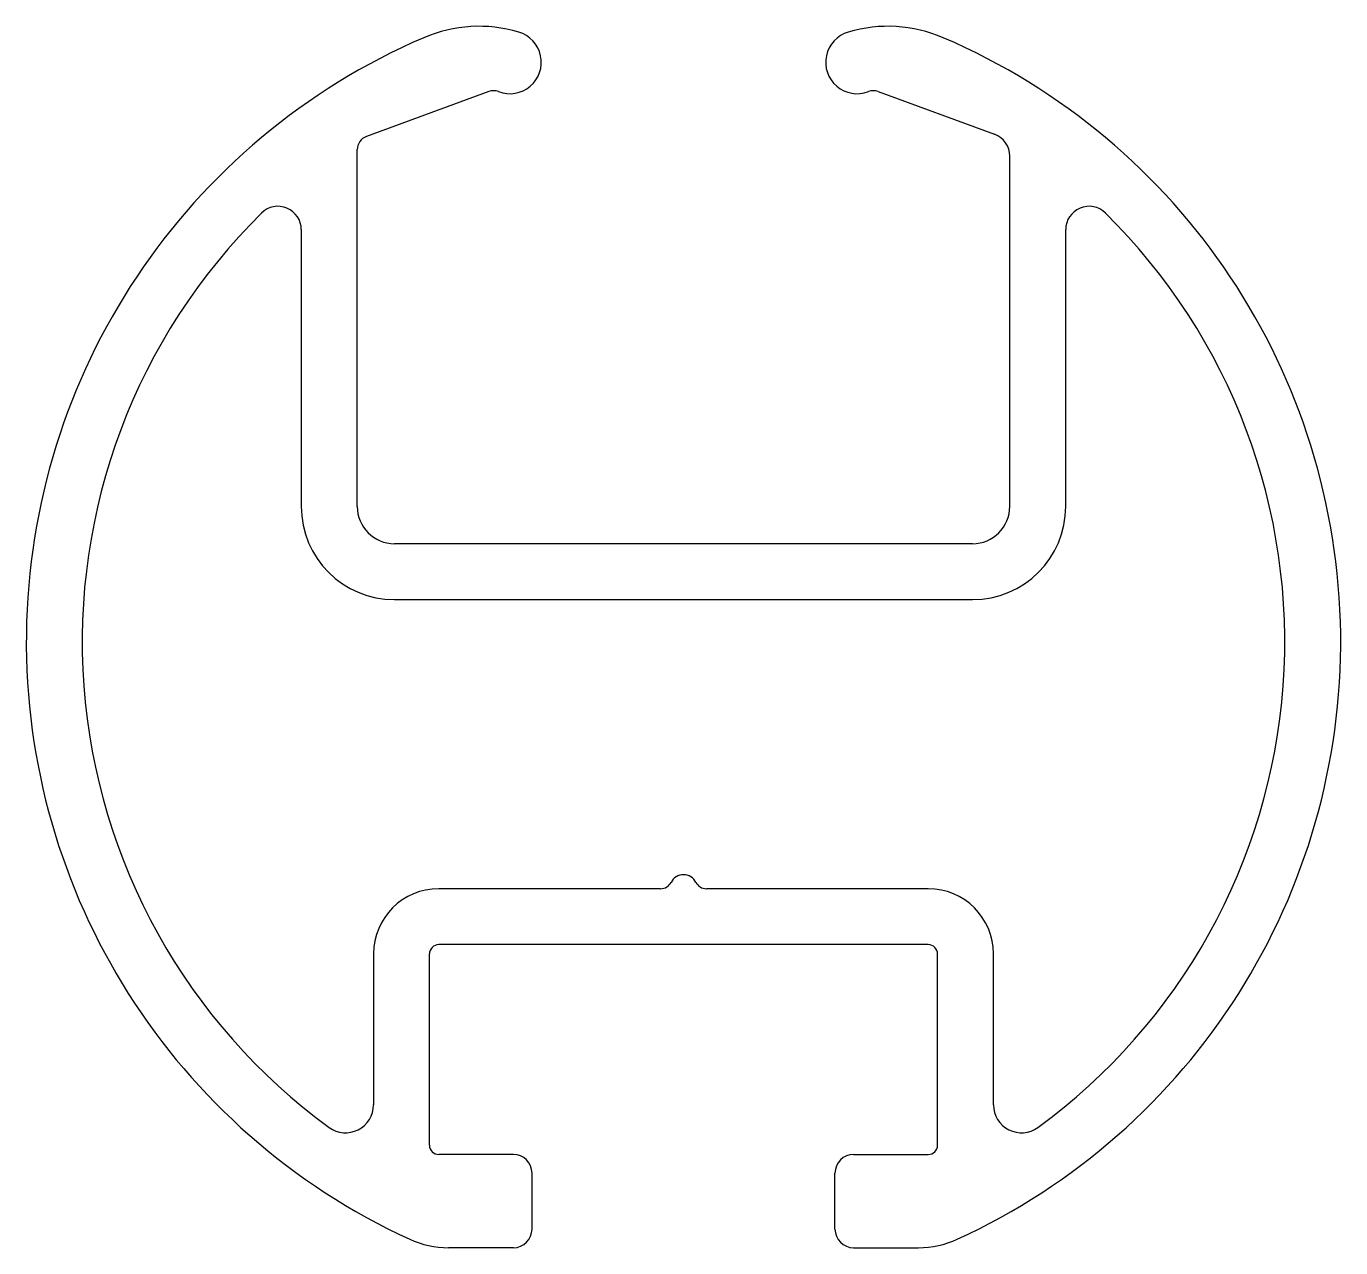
# Model space of a CAD drawing. Extents: x 3329.7 to 3357.9, y 1058.2 to 1084.4.
import ezdxf

# ---------------------------------------------------------------- set-up
doc = ezdxf.new("R2010")
doc.units = 0
doc.layers.get('0').update_dxf_attribs({"linetype": 'CONTINUOUS'})

msp = doc.modelspace()

# ---------------------------------------------------------------- linework, layer by layer
at = {"linetype": 'CONTINUOUS'}
for p, q in [((3339.67, 1083.01), (3337.045, 1082.046)), ((3348.026, 1083.01), (3350.52, 1082.095)), ((3336.848, 1074.113), (3336.848, 1081.765)), ((3350.848, 1074.113), (3350.848, 1081.625)), ((3335.648, 1080.049), (3335.648, 1074.113)), ((3352.048, 1074.113), (3352.048, 1080.049)), ((3350.048, 1073.313), (3337.648, 1073.313)), ((3337.648, 1072.113), (3350.048, 1072.113)), ((3343.358, 1065.913), (3338.598, 1065.913)), ((3349.098, 1065.913), (3344.338, 1065.913)), ((3349.098, 1064.713), (3338.598, 1064.713)), ((3337.198, 1064.513), (3337.198, 1061.277)), ((3338.398, 1060.413), (3338.398, 1064.513)), ((3349.298, 1060.413), (3349.298, 1064.513)), ((3350.498, 1061.277), (3350.498, 1064.513)), ((3340.198, 1060.213), (3338.598, 1060.213)), ((3347.498, 1060.213), (3349.098, 1060.213)), ((3340.598, 1058.613), (3340.598, 1059.813)), ((3347.098, 1058.613), (3347.098, 1059.813)), ((3340.198, 1058.213), (3338.807, 1058.213)), ((3347.498, 1058.213), (3348.889, 1058.213))]:
    msp.add_line(p, q, dxfattribs=at)
for centre, radius, start, end in [((3339.461, 1081.41), 3, 73.4589, 113.2797), ((3348.235, 1081.41), 3, 66.7203, 106.5411), ((3343.848, 1071.213), 14.1, 113.2797, 245.38), ((3340.123, 1083.638), 0.675, 248.9813, 73.4589), ((3347.573, 1083.638), 0.675, 106.5411, 291.0187), ((3343.848, 1071.213), 14.1, 294.62, 66.7203), ((3339.773, 1082.728), 0.3, 68.9813, 110.1555), ((3347.923, 1082.728), 0.3, 69.8445, 111.0187), ((3337.148, 1081.765), 0.3, 110.1555, 180), ((3350.348, 1081.625), 0.5, 0, 69.8445), ((3343.848, 1071.213), 12.9, 134.5566, 233.8834), ((3335.148, 1080.049), 0.5, 0, 134.5566), ((3343.848, 1071.213), 12.9, 306.1166, 45.4434), ((3352.548, 1080.049), 0.5, 45.4434, 180), ((3337.648, 1074.113), 2, 180, 270), ((3337.648, 1074.113), 0.8, 180, 270), ((3350.048, 1074.113), 2, 270, 0), ((3350.048, 1074.113), 0.8, 270, 0), ((3343.358, 1066.163), 0.25, 270, 332.9643), ((3343.848, 1065.913), 0.3, 27.0357, 152.9643), ((3344.338, 1066.163), 0.25, 207.0357, 270), ((3338.598, 1064.513), 1.4, 90, 180), ((3349.098, 1064.513), 1.4, 0, 90), ((3338.598, 1064.513), 0.2, 90, 180), ((3349.098, 1064.513), 0.2, 0, 90), ((3336.598, 1061.277), 0.6, 233.8834, 360), ((3351.098, 1061.277), 0.6, 180, 306.1166), ((3338.598, 1060.413), 0.2, 180, 270), ((3349.098, 1060.413), 0.2, 270, 0), ((3340.198, 1059.813), 0.4, 0, 90), ((3347.498, 1059.813), 0.4, 90, 180), ((3338.807, 1060.213), 2, 245.38, 270), ((3340.198, 1058.613), 0.4, 270, 360), ((3347.498, 1058.613), 0.4, 180, 270), ((3348.889, 1060.213), 2, 270, 294.62)]:
    msp.add_arc(centre, radius, start, end, dxfattribs=at)

doc.saveas('drawing.dxf')
